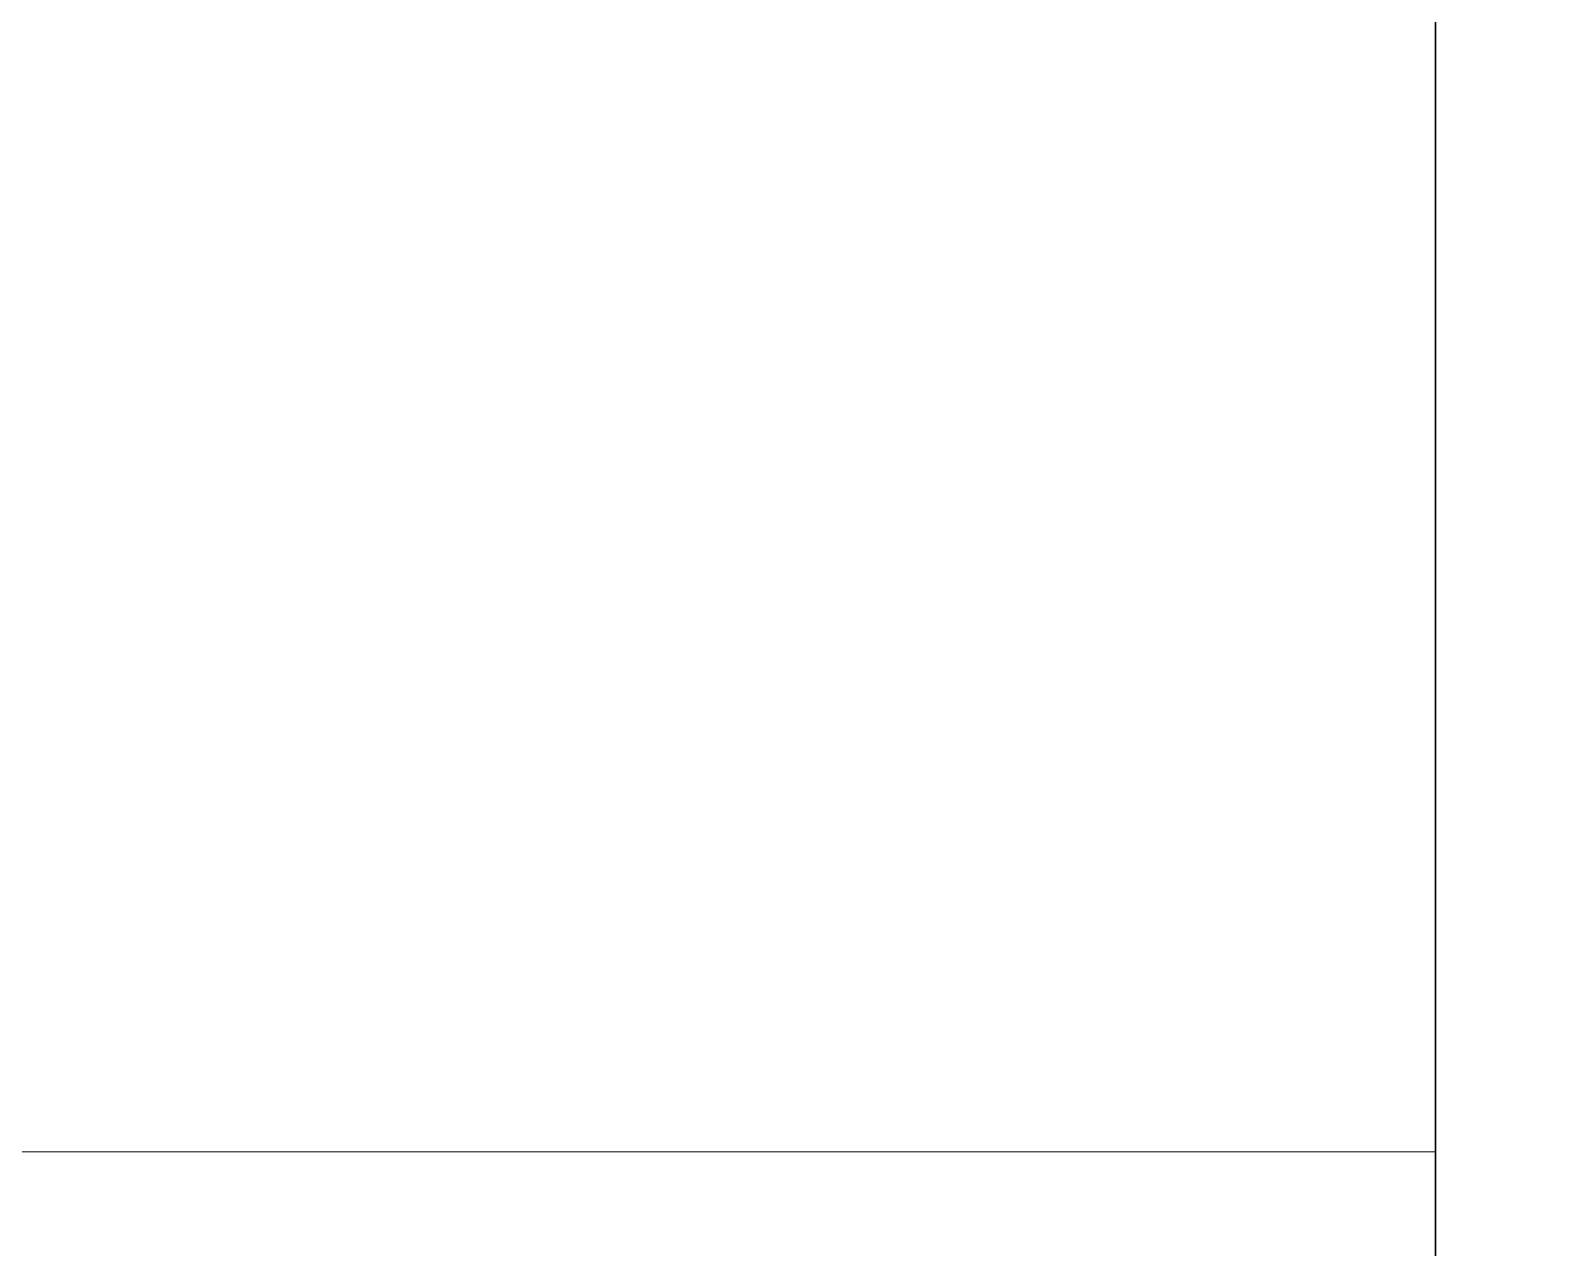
# Model space of a CAD drawing. Header units: inches. Extents: x -4110 to -1807, y 11006 to 12281.
# Drawn here: x -3495.993 to -3495.486, y 11752.907 to 11753.314 of the extents above; entities that cross this region are included whole.
import ezdxf

# ---------------------------------------------------------------- set-up
doc = ezdxf.new("R2010")
doc.units = ezdxf.units.IN
doc.header["$MEASUREMENT"] = 0
for name, color, linetype, lineweight in [('A-DOOR', 31, 'Continuous', 18), ('A-DOOR-FRAM-4', 31, 'Continuous', 30), ('A-WALL', 113, 'Continuous', 18), ('A-WALL-PATT-5', 111, 'Continuous', 9)]:
    doc.layers.add(name, color=color, linetype=linetype, lineweight=lineweight)

# ---------------------------------------------------------------- blocks, each defined once
blk = doc.blocks.new('HOLLOW METAL - UNIT DOOR-2191977-ENLARGED RCP - 3RD FLOOR PLAN - EAST')
at = {"layer": 'A-DOOR-FRAM-4'}
blk.add_line((20, 4.125), (20, -3.875), dxfattribs=at)

msp = doc.modelspace()

# ---------------------------------------------------------------- hatches: boundary and pattern name
at = {"layer": 'A-WALL-PATT-5'}
h = msp.add_hatch(dxfattribs=at)
h.set_pattern_fill('FP_1', color=256, style=0, pattern_type=2)
h.set_pattern_definition([(0, (0, 0), (20.48, 5.12), [0.845, -14.515, 0.845, -14.515, -81.92]), (0, (0, 0), (20.48, 5.12), [-30.72, 0.845, -29.875, 0.845, -14.515, -35.84]), (0, (0, 0), (20.48, 5.12), [-76.8, 0.845, -9.395, 0.845, -24.755]), (120, (7.68, 2.56), (-14.67405, 15.1762003), [0.845, -14.515, 0.845, -14.515, -81.92]), (120, (7.68, 2.56), (-14.67405, 15.1762003), [-30.72, 0.845, -29.875, 0.845, -14.515, -35.84]), (120, (7.68, 2.56), (-14.67405, 15.1762003), [-76.8, 0.845, -9.395, 0.845, -24.755]), (240, (10.24, 12.8), (-5.80595, -20.2962003), [0.845, -14.515, 0.845, -14.515, -81.92]), (240, (10.24, 12.8), (-5.80595, -20.2962003), [-30.72, 0.845, -29.875, 0.845, -14.515, -35.84]), (240, (10.24, 12.8), (-5.80595, -20.2962003), [-76.8, 0.845, -9.395, 0.845, -24.755])])
h.paths.add_polyline_path([(-3422.34415, 11752.9394), (-3417.28165, 11752.9394), (-3417.28165, 11753.5644), (-3455.52374, 11753.5644), (-3455.52374, 11752.9394), (-3454.78165, 11752.9394)], flags=0)
h.paths.add_polyline_path([(-3499.17374, 11752.9394), (-3495.52374, 11752.9394), (-3495.52374, 11753.5644), (-3501.67374, 11753.5644), (-3501.67374, 11752.9394)], flags=0)
h = msp.add_hatch(dxfattribs=at)
h.set_pattern_fill('FP_2', color=256, style=0, pattern_type=2)
h.set_pattern_definition([(161.57, (0.32, 0.32), (-2.560496185, -0.000537386), [0, -18.214, 2.022, 0]), (18.43, (-0.32, 0.32), (-2.560496185, 0.000537386), [0, -18.214, 2.022, 0]), (108.43, (0.32, 0.32), (1.27922091, -6.400876726), [6.07, -14.166]), (71.57, (-0.32, 0.32), (1.27922091, 6.400876726), [6.07, -14.166])])
h.paths.add_polyline_path([(-3455.52374, 11747.4394), (-3419.28165, 11747.45541), (-3419.28165, 11752.9394), (-3455.52374, 11752.9394), (-3455.52374, 11747.5019)], flags=0)
h.paths.add_polyline_path([(-3499.17374, 11747.4394), (-3495.52374, 11747.4394), (-3495.52374, 11752.9394), (-3501.67374, 11752.9394), (-3501.67374, 11747.4394)], flags=0)

# ---------------------------------------------------------------- linework, layer by layer
at = {"layer": 'A-WALL'}
msp.add_line((-3501.67374, 11752.9394), (-3495.52374, 11752.9394), dxfattribs=at)

# ---------------------------------------------------------------- block references
at = {"layer": 'A-DOOR', "rotation": 180}
msp.add_blockref('HOLLOW METAL - UNIT DOOR-2191977-ENLARGED RCP - 3RD FLOOR PLAN - EAST', (-3475.52374, 11749.6894), dxfattribs=at)

doc.saveas('drawing.dxf')
